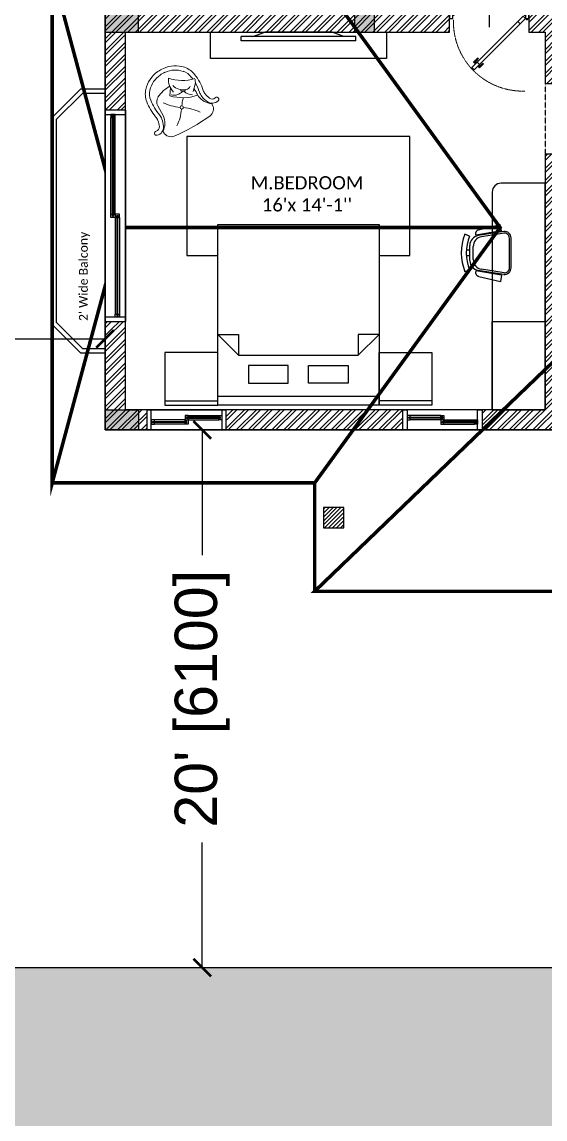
# Model space of a CAD drawing. Header units: millimetres. Extents: x -176651 to 424033, y -469666 to 486614.
# Drawn here: x 221798 to 227737, y 117777 to 130225 of the extents above; entities that cross this region are included whole.
import ezdxf
from ezdxf.enums import TextEntityAlignment as Align

# ---------------------------------------------------------------- set-up
doc = ezdxf.new("R2010")
doc.units = ezdxf.units.MM
doc.set_wipeout_variables(frame=1)
doc.header["$PDMODE"] = 35
doc.header["$PDSIZE"] = 0.1
for name, pattern in [('1625_West Villa$0$DASHED', [0.75, 0.5, -0.25]), ('1625W-Roof Plan$0$DASHED', [0.75, 0.5, -0.25]), ('HIDDEN', [9.525, 6.35, -3.175])]:
    doc.linetypes.add(name, pattern=pattern)
doc.layers.get('Defpoints').update_dxf_attribs({"color": 252})
for name, color, linetype in [('1625_West Villa$0$ad-Door', 8, 'Continuous'), ('1625_West Villa$0$ad-Elevation 10', 8, 'Continuous'), ('1625_West Villa$0$ad-Furniture', 8, 'Continuous'), ('1625_West Villa$0$ad-Glass Sectionline', 8, 'Continuous'), ('1625_West Villa$0$ad-Railing', 8, 'Continuous'), ('1625_West Villa$0$ad-Text main', 8, 'Continuous'), ('1625_West Villa$0$ad-Text Main_Door&window Label', 8, 'Continuous'), ('1625_West Villa$0$ad-Wall', 8, 'Continuous'), ('1625_West Villa$0$ad-Wall hatch', 8, 'Continuous'), ('1625W-Roof Plan$0$ad-Primary Roof', 8, 'Continuous'), ('1625W-Roof Plan$0$ad-Secondary Roof', 8, 'Continuous'), ('1625W_Columns$0$ad-Column', 8, 'Continuous'), ('1625W_Columns$0$ad-Column Hatch', 8, 'Continuous'), ('1625W_Columns$0$ad-MS Column', 8, 'Continuous'), ('ad-Dimension', 4, 'Continuous'), ('ad-Plinth', 8, 'Continuous'), ('ad-Road', 8, 'Continuous'), ('ad-Road Hatch', 8, 'Continuous')]:
    doc.layers.add(name, color=color, linetype=linetype)
doc.layers.add('ad-Plot Boundary', color=6, linetype='Continuous', true_color=0xff00ff)
doc.styles.add('1625_West Villa$0$New Text Style', font='arial.ttf', dxfattribs={"height": 100})
doc.styles.add('1625_West Villa$0$Standard', font='calibril.ttf')
doc.styles.get("Standard").update_dxf_attribs({"font": 'arial.ttf'})
doc.dimstyles.new('Copy of A-100-DIM-INT (MM-FT)', dxfattribs={"dimscale": 500, "dimtxt": 2.4, "dimasz": 1, "dimexe": 0, "dimexo": 0, "dimgap": 1, "dimtad": 0, "dimdec": 0, "dimlfac": 0.03937, "dimdsep": 46, "dimlunit": 3, "dimtxsty": 'Standard', "dimblk": 'ARCHTICK', "dimcen": 0.025, "dimclrd": 256, "dimclre": 256, "dimclrt": 256, "dimazin": 2, "dimtfac": 1, "dimtdec": 0, "dimtix": 1, "dimtmove": 2, "dimatfit": 3, "dimldrblk": 'ARCHTICK', "dimfxl": 1, "dimtolj": 1, "dimtzin": 0, "dimarcsym": 0})

# ---------------------------------------------------------------- blocks, each defined once
blk = doc.blocks.new('A$C4fb60e89')
at = {"layer": 'ad-Road Hatch', "ltscale": 5, "transparency": 33554687}
h = blk.add_hatch(dxfattribs=at)
h.set_pattern_fill('AR-HBONE', color=256, scale=15)
h.set_pattern_definition([(45, (-193247.7, -428758.8), (0, 2155.2615), [4572, -1524]), (135, (-192170.1, -427681.1), (2e-13, 2155.2615), [4572, -1524])])
h.paths.add_polyline_path([(175594, -250241), (169178, -249341), (167473, -249057), (167473, -138694), (101313, -138694), (101313, -199954), (101308, -237995), (101040, -268291), (101008, -280968), (101066, -293684), (101243, -311127), (100910, -319344), (100949, -333937), (100669, -366960), (100727, -390983), (100669, -404586), (100538, -420418), (100467, -428759), (92426, -427265), (92163, -427209), (92163, -321454), (24803, -321454), (24803, -412961), (15653, -411029), (15654, -321452), (-19535, -321452), (-34427, -319477), (-65207, -315395), (-171770, -301268), (-185854, -298333), (-193248, -296832), (-193244, -292908), (-191914, -285219), (-191839, -284679), (-183397, -286393), (-169723, -289243), (-53141, -304698), (-18730, -309262), (15653, -309262), (15653, 703), (24803, 1115), (24803, -129544), (92163, -129544), (92163, 15133), (101313, 17713), (101313, -129544), (167473, -129544), (167473, 35552), (175738, 37855), (175849, 28595), (175836, 25947), (175777, 14040), (175855, 2316), (175660, -18036), (175731, -34039), (175718, -46839), (175673, -63402), (175816, -82072), (175542, -106356), (175490, -124641), (175575, -145019), (175731, -168892), (175797, -181269), (175797, -192667), (175744, -208200), (175829, -223277), (175888, -234871)])
h.paths.add_polyline_path([(24803, -309264), (92163, -309264), (92163, -138694), (24803, -138694)], flags=16)
at = {"layer": 'ad-Road', "ltscale": 5}
blk.add_lwpolyline([(24803, -309264), (92163, -309264), (92163, -138694), (24803, -138694)], close=True, dxfattribs=at)
blk = doc.blocks.new('zw$A88E')
at = {"layer": 'ad-Plot Boundary'}
blk.add_lwpolyline([(-150934, -347119), (-117254, -347119), (-117254, -314069), (-150934, -314069)], close=True, dxfattribs=at)
blk = doc.blocks.new('_ArchTick')
at = {"color": 0, "linetype": 'ByBlock', "const_width": 0.15}
blk.add_lwpolyline([(-0.5, -0.5), (0.5, 0.5)], dxfattribs=at)
blk = doc.blocks.new('*D13')
at = {"layer": 'ad-Dimension', "lineweight": -2, "transparency": 16777216}
for p, q in [((0, 0), (1103, 0)), ((1103, 0), (1103, -1419)), ((1103, -6100), (1103, -4681)), ((0, -6100), (1103, -6100))]:
    blk.add_line(p, q, dxfattribs=at)
at = {"layer": 'Defpoints', "color": 0, "ltscale": 5, "transparency": 16777216}
for p in [(0, 0), (0, -6100), (1103, -6100)]:
    blk.add_point(p, dxfattribs=at)
at = {"layer": 'ad-Dimension', "lineweight": -2, "ltscale": 5, "transparency": 16777216, "xscale": 200, "yscale": 200, "zscale": 200}
for p, rotation in [((1103, 0), 90), ((1103, -6100), 270)]:
    blk.add_blockref('_ArchTick', p, dxfattribs=dict(at, rotation=rotation))
at = {"layer": 'ad-Dimension', "ltscale": 5, "transparency": 16777216, "insert": (1103, -3050), "char_height": 480, "attachment_point": 5, "rotation": 90}
blk.add_mtext("\\A1;20' [6100]", dxfattribs=at)
blk = doc.blocks.new('*D14')
at = {"layer": 'ad-Dimension', "linetype": 'HIDDEN', "lineweight": -2, "transparency": 16777216}
blk.add_line((-6100, 0), (-6100, 1032), dxfattribs=at)
at = {"layer": 'ad-Dimension', "lineweight": -2, "transparency": 16777216}
for p, q in [((-6100, 1032), (-4681, 1032)), ((0, 1032), (-1419, 1032)), ((0, 0), (0, 1032))]:
    blk.add_line(p, q, dxfattribs=at)
at = {"layer": 'Defpoints', "color": 0, "ltscale": 5, "transparency": 16777216}
for p in [(-6100, 1032), (-6100, 0), (0, 0)]:
    blk.add_point(p, dxfattribs=at)
at = {"layer": 'ad-Dimension', "lineweight": -2, "ltscale": 5, "transparency": 16777216, "xscale": 200, "yscale": 200, "zscale": 200, "rotation": 180}
blk.add_blockref('_ArchTick', (-6100, 1032), dxfattribs=at)
at = {"layer": 'ad-Dimension', "lineweight": -2, "ltscale": 5, "transparency": 16777216, "xscale": 200, "yscale": 200, "zscale": 200}
blk.add_blockref('_ArchTick', (0, 1032), dxfattribs=at)
at = {"layer": 'ad-Dimension', "ltscale": 5, "transparency": 16777216, "insert": (-3050, 1032), "char_height": 480, "attachment_point": 5}
blk.add_mtext("\\A1;20' [6100]", dxfattribs=at)
blk = doc.blocks.new('1625_West Villa$0$A$Cc8134665')
at = {"layer": '1625_West Villa$0$ad-Furniture', "ltscale": 0.125}
for p, q in [((0, -1000), (0, 1000)), ((50, 650), (50, -650)), ((100, 650), (50, 650)), ((100, 650), (100, -650)), ((50, 516), (0, 382)), ((0, 382), (0, -382)), ((50, -516), (0, -382)), ((100, -650), (50, -650))]:
    blk.add_line(p, q, dxfattribs=at)
blk.add_lwpolyline([(0, 1000), (300, 1000), (300, -1000), (0, -1000)], dxfattribs=at)
blk = doc.blocks.new('1625_West Villa$0$zw$6C7B')
at = {"layer": '1625_West Villa$0$ad-Furniture'}
for points in [[(0, 2430), (600, 2430), (600, 3030), (0, 3030)], [(0, 600), (2050, 600), (2050, 2430), (0, 2430)], [(450, 1630), (450, 2080), (250, 2080), (250, 1630)], [(450, 1400), (450, 950), (250, 950), (250, 1400)], [(0, 600), (600, 600), (600, 0), (0, 0)]]:
    blk.add_lwpolyline(points, close=True, dxfattribs=at)
for points in [[(50, 3030), (50, 2430)], [(100, 2430), (100, 600)], [(570, 835), (805, 600), (805, 835), (570, 835), (570, 2195), (805, 2430), (805, 2195), (570, 2195)], [(50, 0), (50, 600)]]:
    blk.add_lwpolyline(points, dxfattribs=at)
at = {"layer": '1625_West Villa$0$ad-Furniture', "color": 33}
blk.add_lwpolyline([(1700, 2430), (1700, 2780), (3050, 2780), (3050, 250), (1700, 250), (1700, 600)], dxfattribs=at)
blk = doc.blocks.new('1625_West Villa$0$A$Cf77fbf3b')
at = {"layer": '1625_West Villa$0$ad-Furniture', "color": 33, "lineweight": 9}
for p, q in [((179, 35), (204, 135)), ((-87, -12), (-80, 80)), ((204, 41), (188, 70)), ((239, -20), (222, 9)), ((-158, -245), (-224, -128))]:
    blk.add_line(p, q, dxfattribs=at)
for points in [[(-159, -359, -0.376016), (-231, -461, -1), (-242, -415, 0.38153), (-206, -363, 0.07929), (-222, -294, 0.092405), (-249, -250, -0.08731), (-348, -80, -0.151809), (-360, 60, -0.19099), (-224, 261, -0.078219), (-160, 297, -0.19099), (81, 310, -0.151809), (195, 227, -0.091746), (293, 46, 0.074806), (314, 9, 0.07929), (365, -40, 0.38153), (428, -36, -1.000282), (462, -69, -0.376018), (337, -78)], [(36, 57, 0.053245), (36, 55, 0.175914), (37, 51, 0.103979), (42, 45, 0.064466), (49, 41, 0.050626), (60, 39, 0.050626)], [(60, 39, 0.050626), (71, 38, 0.064466), (79, 40, 0.103979), (86, 44, 0.175914), (88, 48, 0.175914), (87, 52, 0.068381), (84, 56, 0.064466)], [(-168, -410), (-161, -423, 0.020587), (-156, -432, 0.371699), (-38, -470, 0.06077), (370, -239, 0.369279), (398, -118, 0.020587), (393, -110), (386, -97)]]:
    blk.add_lwpolyline(points, format="xyb", dxfattribs=at)
blk.add_circle((48, -145), 19, dxfattribs=at)
for centre, radius, start, end in [((-77, 75), 190, 110.0559, 128.9488), ((-24, -1), 280, 71.3837, 114.9858), ((5, 85), 190, 36.8552, 71.3837), ((-39, -10), 280, 124.019, 167.6211), ((53, 660), 499, 251.5875, 286.9345), ((109, 175), 212, 176.3113, 223.2749), ((-247, -129), 521, 35.9244, 39.0259), ((414, 162), 212, 176.4435, 189.4391), ((-247, -129), 521, 17.7384, 30.1017), ((-128, 9), 190, 167.6211, 202.1496), ((100, -238), 383, 119.2751, 147.0375), ((-39, 123), 129, 256.0449, 319.4168), ((61, 220), 165, 225.4888, 282.3973), ((184, 179), 181, 231.2216, 266.197), ((88, 120), 61.6, 278.3523, 336.8814), ((107, -35), 123, 13.8158, 50.1907), ((427, 96), 190, 200.422, 217.5344), ((186, 116), 521, 199.9789, 221.2664), ((-141, -81), 95, 147.0375, 209.5024), ((75, 399), 545, 244.2333, 265.0907), ((60, 464), 499, 252.8125, 289.5305), ((592, -173), 545, 165.2736, 175.0907), ((400, 98), 200, 216.4679, 266.6583), ((491, 145), 271, 217.5344, 235.3673), ((-354, -346), 190, 21.4704, 38.5827), ((-343, -322), 200, 332.3464, 22.5368), ((-497, -118), 545, 334.2333, 355.0907), ((20, -690), 545, 64.2333, 85.0907), ((-430, -376), 271, 3.6375, 21.4704)]:
    blk.add_arc(centre, radius, start, end, dxfattribs=at)
blk = doc.blocks.new('1625_West Villa$0$A$Cb8966b9a')
at = {"layer": '1625_West Villa$0$ad-Furniture', "color": 33}
for p, q in [((-404, 205), (-170, 302)), ((-146, 231), (-170, 302)), ((-494, 117), (-550, 130)), ((-427, 140), (-429, 144)), ((-146, 231), (-427, 140)), ((-119, 229), (-399, 138)), ((-113, 211), (-359, 131)), ((7, -171), (-44, 165)), ((26, -168), (-26, 168)), ((-449, -157), (-476, 14)), ((-413, -138), (-436, 7)), ((-506, -41), (-468, -35)), ((-497, -106), (-458, -100)), ((-44, -235), (-303, -234)), ((-436, -261), (-485, -290)), ((-365, -262), (-365, -267)), ((-70, -264), (-365, -262)), ((-44, -254), (-339, -252)), ((-323, -318), (-70, -339)), ((-70, -264), (-70, -339))]:
    blk.add_line(p, q, dxfattribs=at)
for centre, radius, start, end in [((0, 0), 565, 166.6505, 210.9323), ((-365, 31), 112, 107.9151, 188.7914), ((-324, 24), 112, 107.9151, 188.7914), ((-386, 162), 46.8, 112.4281, 202.4281), ((-100, 156), 74.9, 8.7914, 104.502), ((-100, 156), 56.2, 8.7914, 104.502), ((0, 0), 508, 166.6505, 210.9323), ((-338, -140), 112, 188.7914, 269.6678), ((-302, -121), 112, 188.7914, 269.6678), ((-48, -179), 56.2, 273.0808, 8.7914), ((-48, -179), 74.9, 273.0808, 8.7914), ((-319, -271), 46.8, 175.1548, 265.1548)]:
    blk.add_arc(centre, radius, start, end, dxfattribs=at)
blk = doc.blocks.new('1625_West Villa$0$zw$66EE')
at = {"layer": '1625_West Villa$0$ad-Furniture', "linetype": '1625_West Villa$0$DASHED'}
blk.add_lwpolyline([(4995, 3930), (4995, 3130)], dxfattribs=at)
at = {"layer": '1625_West Villa$0$ad-Furniture'}
blk.add_lwpolyline([(4395, 230), (4995, 230), (4995, 2800), (4495, 2800, 0.414214), (4395, 2700)], format="xyb", close=True, dxfattribs=at)
blk.add_lwpolyline([(4395, 230), (4395, 1230), (4995, 1230), (4995, 230)], close=True, dxfattribs=at)
for name, p, rotation in [('1625_West Villa$0$A$Cc8134665', (2195, 4515), 270), ('1625_West Villa$0$A$Cf77fbf3b', (822, 3805), 359.9999999999998), ('1625_West Villa$0$A$Cb8966b9a', (4609, 2009), 351.3523594200168)]:
    blk.add_blockref(name, p, dxfattribs=dict(at, rotation=rotation))
at = {"layer": '1625_West Villa$0$ad-Furniture', "xscale": -1, "rotation": 270}
blk.add_blockref('1625_West Villa$0$zw$6C7B', (680, 280), dxfattribs=at)
blk = doc.blocks.new('*U95')
for p, q in [((-8, -111), (-42, -111)), ((-25, -128), (-25, -94)), ((-811, -761), (-796, -776)), ((-746, -826), (-761, -811))]:
    blk.add_line(p, q)
for points in [[(-1150, -100), (-1150, -50), (-1129, -50), (-1129, -36), (-1129, 0), (-1200, 0), (-1200, -100)], [(-50, -100), (0, -100), (0, 0), (-71, 0), (-71, -36), (-71, -50), (-50, -50)], [(-131, -181), (-747, -797), (-782, -762), (-166, -145)], [(-50, -100), (-131, -181), (-166, -145), (-85, -65)], [(-828, -878), (-747, -797), (-782, -762), (-863, -842)]]:
    blk.add_lwpolyline(points, close=True)
for points in [[(-808, -787), (-836, -760), (-773, -697), (-765, -705), (-822, -774)], [(-773, -823), (-745, -850), (-683, -788), (-690, -780), (-759, -837)]]:
    blk.add_lwpolyline(points)
blk.add_circle((-25, -111), 11.1)
at = {"color": 8, "linetype": '1625_West Villa$0$DASHED', "lineweight": 0}
blk.add_arc((-93, -153), 1047, 178.1881, 271.8119, dxfattribs=at)
at = {"layer": '1625_West Villa$0$ad-Text Main_Door&window Label'}
blk.add_line((-600, 125), (-600, -230), dxfattribs=at)
blk.add_circle((-600, 245), 120, dxfattribs=at)
at = {"layer": '1625_West Villa$0$ad-Text Main_Door&window Label', "style": '1625_West Villa$0$New Text Style'}
blk.add_attdef('D1', text='', height=100, dxfattribs=at).set_placement((-600, 245), align=Align.MIDDLE_CENTER)
blk = doc.blocks.new('1625_West Villa$0$$ZCDB_AUDIT_GENERATED_C77D')
blk.add_wipeout([(0, 230), (2400, 230), (2400, 0), (0, 0)]).dxf.layer = '1625_West Villa$0$ad-Elevation 10'
at = {"layer": '1625_West Villa$0$ad-Elevation 10'}
for points in [[(2400, 230), (0, 230)], [(2400, 0), (0, 0)]]:
    blk.add_lwpolyline(points, dxfattribs=at)
for points in [[(50, 0), (50, 230), (0, 230), (0, 0)], [(1217.5, 133), (1217.5, 115), (1182.5, 115), (1182.5, 165), (1217.5, 165), (1217.5, 147), (1195.5, 147), (1195.5, 133)], [(2315, 133), (2315, 115), (2350, 115), (2350, 165), (2315, 165), (2315, 147), (2337, 147), (2337, 133)], [(2350, 0), (2400, 0), (2400, 230), (2350, 230)], [(85, 83), (85, 65), (50, 65), (50, 115), (85, 115), (85, 97), (63, 97), (63, 83)], [(1182.5, 83), (1182.5, 65), (1217.5, 65), (1217.5, 115), (1182.5, 115), (1182.5, 97), (1204.5, 97), (1204.5, 83)]]:
    blk.add_lwpolyline(points, close=True, dxfattribs=at)
at = {"layer": '1625_West Villa$0$ad-Glass Sectionline'}
for points in [[(1200, 145), (2335, 145), (2335, 135), (1200, 135)], [(1200, 95), (65, 95), (65, 85), (1200, 85)]]:
    blk.add_lwpolyline(points, close=True, dxfattribs=at)
for points in [[(1217.5, 165), (2315, 165)], [(1182.5, 115), (85, 115)], [(1182.5, 65), (85, 65)], [(1217.5, 115), (2315, 115)]]:
    blk.add_lwpolyline(points, dxfattribs=at)
blk = doc.blocks.new('*U92')
blk.add_blockref('1625_West Villa$0$$ZCDB_AUDIT_GENERATED_C77D', (0, 0))
blk = doc.blocks.new('1625_West Villa$0$$ZCDB_AUDIT_GENERATED_C7DC')
blk.add_wipeout([(0, 230), (900, 230), (900, 0), (0, 0)]).dxf.layer = '1625_West Villa$0$ad-Elevation 10'
at = {"layer": '1625_West Villa$0$ad-Elevation 10'}
for points in [[(900, 230), (0, 230)], [(900, 0), (0, 0)]]:
    blk.add_lwpolyline(points, dxfattribs=at)
for points in [[(50, 0), (50, 230), (0, 230), (0, 0)], [(467.5, 133), (467.5, 115), (432.5, 115), (432.5, 165), (467.5, 165), (467.5, 147), (445.5, 147), (445.5, 133)], [(815, 133), (815, 115), (850, 115), (850, 165), (815, 165), (815, 147), (837, 147), (837, 133)], [(850, 0), (900, 0), (900, 230), (850, 230)], [(85, 83), (85, 65), (50, 65), (50, 115), (85, 115), (85, 97), (63, 97), (63, 83)], [(432.5, 83), (432.5, 65), (467.5, 65), (467.5, 115), (432.5, 115), (432.5, 97), (454.5, 97), (454.5, 83)]]:
    blk.add_lwpolyline(points, close=True, dxfattribs=at)
at = {"layer": '1625_West Villa$0$ad-Glass Sectionline'}
for points in [[(450, 145), (835, 145), (835, 135), (450, 135)], [(450, 95), (65, 95), (65, 85), (450, 85)]]:
    blk.add_lwpolyline(points, close=True, dxfattribs=at)
for points in [[(467.5, 165), (815, 165)], [(432.5, 115), (85, 115)], [(432.5, 65), (85, 65)], [(467.5, 115), (815, 115)]]:
    blk.add_lwpolyline(points, dxfattribs=at)
blk = doc.blocks.new('*U93')
blk.add_blockref('1625_West Villa$0$$ZCDB_AUDIT_GENERATED_C7DC', (0, 0))
blk = doc.blocks.new('1625_West Villa$0$zw$6266')
at = {"layer": '1625_West Villa$0$ad-Wall hatch', "transparency": 33554610}
h = blk.add_hatch(dxfattribs=at)
h.set_pattern_fill('ANSI32', color=256, scale=10)
h.set_pattern_definition([(45, (388774.33, 102900.03), (-67.35192, 67.35192), []), (45, (388819.235, 102900.03), (-67.35192, 67.35192), [])])
h.paths.add_polyline_path([(230, 8875), (230, 9105), (0, 9105), (0, 8645), (2830, 8645), (2830, 4745), (0, 4745), (0, 0), (9240, 0), (9240, 230), (8540, 230), (8540, 4745), (4810, 4745), (4810, 4515), (4995, 4515), (4995, 3930), (5110, 3930), (5110, 4630), (8310, 4630), (8310, 3130), (6860, 3130), (6860, 3015), (8310, 3015), (8310, 230), (5110, 230), (5110, 3015), (6060, 3015), (6060, 3130), (4995, 3130), (4995, 230), (230, 230), (230, 4515), (3910, 4515), (3910, 4745), (3060, 4745), (3060, 8875)])
at = {"layer": '1625_West Villa$0$ad-Railing'}
for points in [[(0, 872), (-275, 872), (-600, 1198), (-600, 3547), (-275, 3872), (0, 3872)], [(0, 922), (-254, 922), (-550, 1218), (-550, 3527), (-254, 3822), (0, 3822)]]:
    blk.add_lwpolyline(points, dxfattribs=at)
at = {"layer": '1625_West Villa$0$ad-Door', "ltscale": 5, "xscale": 0.7499999997027537, "yscale": 0.7499999997027537, "zscale": 0.7499999997027537}
blk.add_blockref('*U95', (4810, 4745), dxfattribs=at).add_auto_attribs({'D1': 'D1'})
for name, p, rotation in [('*U92', (230, 1230), 90), ('*U93', (1375, 230), 180)]:
    blk.add_blockref(name, p, dxfattribs=dict(rotation=rotation))
at = {"xscale": -1, "rotation": 179.9999999999999}
blk.add_blockref('*U93', (3380, 230), dxfattribs=at)
at = {"layer": '1625_West Villa$0$ad-Wall'}
for points in [[(0, 4745), (0, 0), (9240, 0), (9240, 230), (8540, 230), (8540, 4745)], [(4810, 4745), (4810, 4515), (4995, 4515), (4995, 3930), (5110, 3930), (5110, 4630)], [(8310, 4630), (8310, 3130), (6860, 3130), (6860, 3015), (8310, 3015), (8310, 230), (5110, 230), (5110, 3015), (6060, 3015), (6060, 3130), (4995, 3130), (4995, 230), (230, 230), (230, 4515), (3910, 4515), (3910, 4745)]]:
    blk.add_lwpolyline(points, dxfattribs=at)
blk = doc.blocks.new('1625_West Villa$0$zw$6540')
at = {"layer": '1625_West Villa$0$ad-Text main', "insert": (-234, 2355), "char_height": 100, "width": 2237.11, "attachment_point": 5, "rotation": 90, "style": '1625_West Villa$0$Standard', "bg_fill": 2}
blk.add_mtext("\\pxqd;2' Wide Balcony", dxfattribs=at)
at = {"layer": '1625_West Villa$0$ad-Text main', "insert": (2293, 2679), "char_height": 150, "width": 1741.29, "attachment_point": 5, "style": '1625_West Villa$0$Standard', "bg_fill": 2}
blk.add_mtext("M.BEDROOM^J16'x 14'-1''", dxfattribs=at)
blk = doc.blocks.new('1625W-Roof Plan$0$A$Ca594aa6c')
at = {"layer": '1625W-Roof Plan$0$ad-Primary Roof', "linetype": '1625W-Roof Plan$0$DASHED', "ltscale": 2, "const_width": 40}
blk.add_lwpolyline([(12570, -15450), (2380, -15450), (7475, -10550)], close=True, dxfattribs=at)
blk.add_lwpolyline([(2380, -15450), (2380, -14220)], dxfattribs=at)
at = {"layer": '1625W-Roof Plan$0$ad-Secondary Roof', "linetype": '1625W-Roof Plan$0$DASHED', "ltscale": 2, "const_width": 40}
for points in [[(-600, -8425), (179, -11323), (-600, -14220)], [(2380, -8425), (4485, -11323), (2380, -14220), (-600, -14220), (-600, -8425)]]:
    blk.add_lwpolyline(points, close=True, dxfattribs=at)
blk.add_lwpolyline([(179, -11323), (4485, -11323)], dxfattribs=at)
blk = doc.blocks.new('1625W-Roof Plan')
blk.add_blockref('1625W-Roof Plan$0$A$Ca594aa6c', (0, 13620))
blk = doc.blocks.new('1625W_Columns$0$A$C42b14ea2')
at = {"layer": '1625W_Columns$0$ad-MS Column'}
h = blk.add_hatch(dxfattribs=at)
h.set_pattern_fill('ANSI31', color=256, scale=10)
h.set_pattern_definition([(45, (-1729784.14, 638048.958), (-22.4506403, 22.4506403), [])])
h.paths.add_polyline_path([(0, 0), (230, 0), (230, 230), (0, 230)])
blk.add_lwpolyline([(0, 0), (230, 0), (230, 230), (0, 230)], close=True, dxfattribs=at)
blk = doc.blocks.new('1625W_Columns$0$zw$6AA0')
at = {"layer": '1625W_Columns$0$ad-Column Hatch', "transparency": 33554687}
h = blk.add_hatch(color=256, dxfattribs=at)
h.dxf.hatch_style = 1
h.paths.add_polyline_path([(0, -230), (380, -230), (380, 0), (0, 0)])
at = {"layer": '1625W_Columns$0$ad-Column'}
blk.add_lwpolyline([(0, -230), (380, -230), (380, 0), (0, 0)], close=True, dxfattribs=at)
blk = doc.blocks.new('1625W_Columns$0$zw$C199')
at = {"layer": '1625W_Columns$0$ad-Column Hatch', "transparency": 33554687}
h = blk.add_hatch(color=256, dxfattribs=at)
h.dxf.hatch_style = 1
h.paths.add_polyline_path([(0, 0), (230, 0), (230, 230), (0, 230)])
at = {"layer": '1625W_Columns$0$ad-Column'}
blk.add_lwpolyline([(0, 0), (230, 0), (230, 230), (0, 230)], close=True, dxfattribs=at)
blk = doc.blocks.new('1625W_Columns')
blk.add_blockref('1625W_Columns$0$A$C42b14ea2', (2480, -1110))
at = {"layer": '1625W_Columns$0$ad-Column'}
for name, p, rotation in [('1625W_Columns$0$zw$6AA0', (0, 4745), 359.9999999999994), ('1625W_Columns$0$zw$C199', (2830, 4515), 359.9999999999999)]:
    blk.add_blockref(name, p, dxfattribs=dict(at, rotation=rotation))
at = {"layer": '1625W_Columns$0$ad-Column', "xscale": -1, "rotation": 179.9999999999999}
blk.add_blockref('1625W_Columns$0$zw$6AA0', (0, 0), dxfattribs=at)
blk = doc.blocks.new('1625_West Villa')
at = {"layer": '1625_West Villa$0$ad-Furniture'}
blk.add_blockref('1625_West Villa$0$zw$66EE', (0, 0), dxfattribs=at)
at = {"layer": '1625_West Villa$0$ad-Text main'}
blk.add_blockref('1625_West Villa$0$zw$6540', (0, 0), dxfattribs=at)
blk.add_blockref('1625W-Roof Plan', (0, 0))
blk.add_blockref('1625_West Villa$0$zw$6266', (0, 0))
blk.add_blockref('1625W_Columns', (0, 0))
blk = doc.blocks.new("All Plot's Villa Plans")
at = {"ltscale": 5}
blk.add_blockref('1625_West Villa', (222742, 125595), dxfattribs=at)
blk = doc.blocks.new('zw$F00C')
at = {"layer": 'ad-Plinth', "ltscale": 5}
blk.add_lwpolyline([(0, 13620), (12120, 13620), (12120, 0), (0, 0), (0, 4745), (2830, 4745), (2830, 8645), (0, 8645)], close=True, dxfattribs=at)
at = {"layer": 'ad-Dimension'}
dim = blk.add_linear_dim(base=(-6100, 1031.8), p1=(0, 0), p2=(-6100, 0), dimstyle='Copy of A-100-DIM-INT (MM-FT)', override={"dimscale": 200}, dxfattribs=at)
dim.commit()
dim.dimension.update_dxf_attribs({"geometry": '*D14', "text_midpoint": (-3050, 1031.8)})
dim = blk.add_linear_dim(base=(1102.9, -6100), p1=(0, 0), p2=(0, -6100), angle=90, dimstyle='Copy of A-100-DIM-INT (MM-FT)', override={"dimscale": 200}, dxfattribs=at)
dim.commit()
dim.dimension.update_dxf_attribs({"geometry": '*D13', "text_midpoint": (1102.9, -3050)})
blk = doc.blocks.new('zw$898C')
at = {"layer": 'ad-Plinth', "ltscale": 5}
blk.add_blockref('zw$F00C', (30903, -303164), dxfattribs=at)

msp = doc.modelspace()

# ---------------------------------------------------------------- block references
at = {"ltscale": 5}
msp.add_blockref("All Plot's Villa Plans", (0, 0), dxfattribs=at)

# ---------------------------------------------------------------- next in the draw order: block references
at = {"layer": 'ad-Road', "ltscale": 5}
msp.add_blockref('A$C4fb60e89', (191839, 428759), dxfattribs=at)

# ---------------------------------------------------------------- next in the draw order: block references
at = {"ltscale": 5}
msp.add_blockref('zw$898C', (191839, 428759), dxfattribs=at)
at = {"layer": 'ad-Plot Boundary', "ltscale": 5}
msp.add_blockref('zw$A88E', (367577, 466614), dxfattribs=at)

doc.saveas('drawing.dxf')
